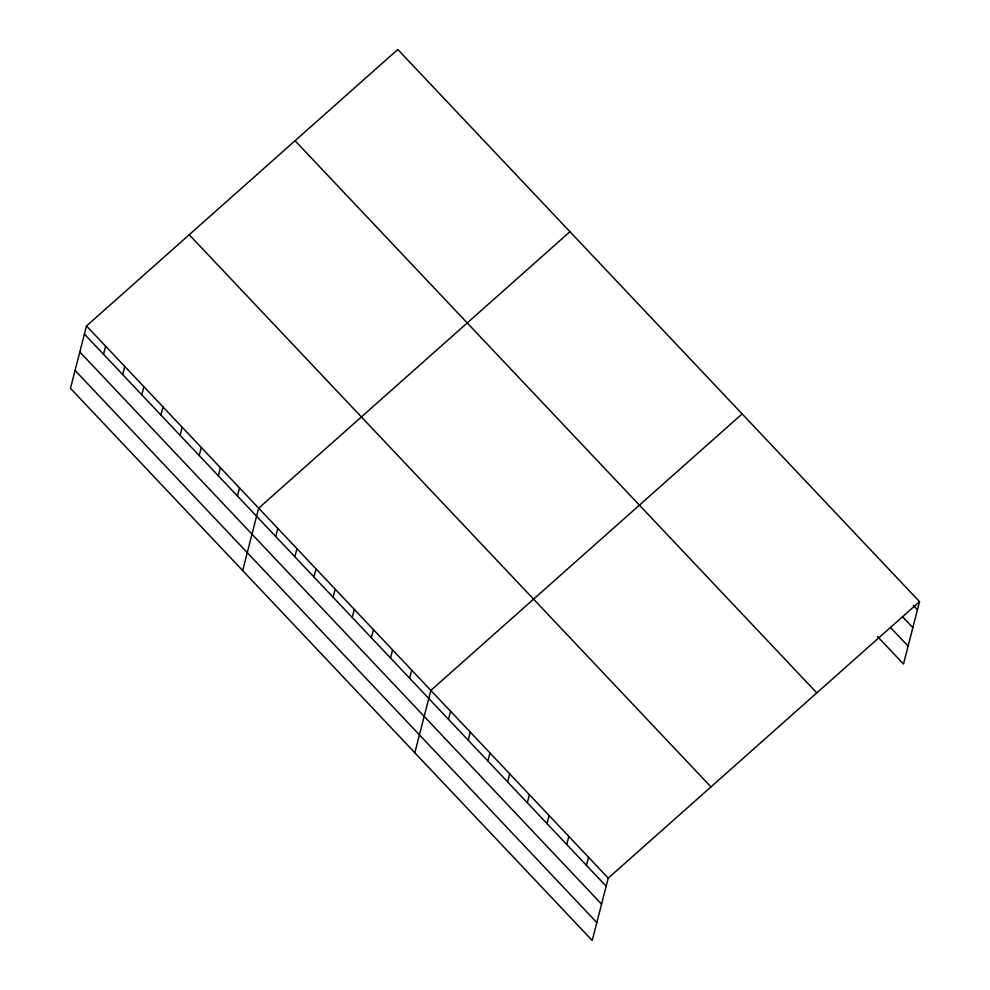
<?xml version="1.0" encoding="UTF-8"?>
<svg xmlns="http://www.w3.org/2000/svg" width="990" height="990" viewBox="0 0 990 990"><rect width="100%" height="100%" fill="white"/><g stroke="black" fill="none" stroke-linecap="round" stroke-linejoin="round"><path stroke-width="1.49" d="M86.489 325.97L70.476 388.34L592.218 940.5L608.244 878.118L919.524 601.66L397.782 49.5L86.489 325.97L608.244 878.118M103.542 354.309L105.621 346.215M122.673 374.554L124.752 366.461M141.805 394.8L143.884 386.706M160.937 415.045L163.016 406.952M180.069 435.291L182.148 427.197M199.2 455.536L201.279 447.443M218.332 475.782L220.411 467.688M237.464 496.027L239.543 487.934M242.649 570.562L258.662 508.179L569.955 231.71M275.727 536.518L277.794 528.425M294.847 556.764L296.926 548.67M313.978 577.009L316.058 568.916M333.11 597.255L335.189 589.161M352.242 617.5L354.321 609.407M371.374 637.746L373.453 629.652M390.506 657.991L392.585 649.898M409.637 678.237L411.716 670.143M414.835 752.771L430.848 690.389L742.129 413.919M448.482 719.334L450.561 711.253M468.183 740.198L470.262 732.105M487.897 761.062L489.976 752.969M507.61 781.914L509.689 773.821M527.324 802.779L529.403 794.685M547.037 823.63L549.104 815.55M566.738 844.495L568.817 836.402M586.451 865.347L588.53 857.266M919.524 601.66L903.511 664.03L877.573 636.582M913.3 605.348L917.445 609.741M902.472 616.683L912.854 627.66M890.468 627.45L908.115 646.124M295.057 140.728L816.799 692.889M189.214 234.729L710.968 786.889M84.41 334.063L606.165 886.211M79.819 351.97L601.561 904.13M75.079 370.433L596.822 922.581"/></g></svg>
